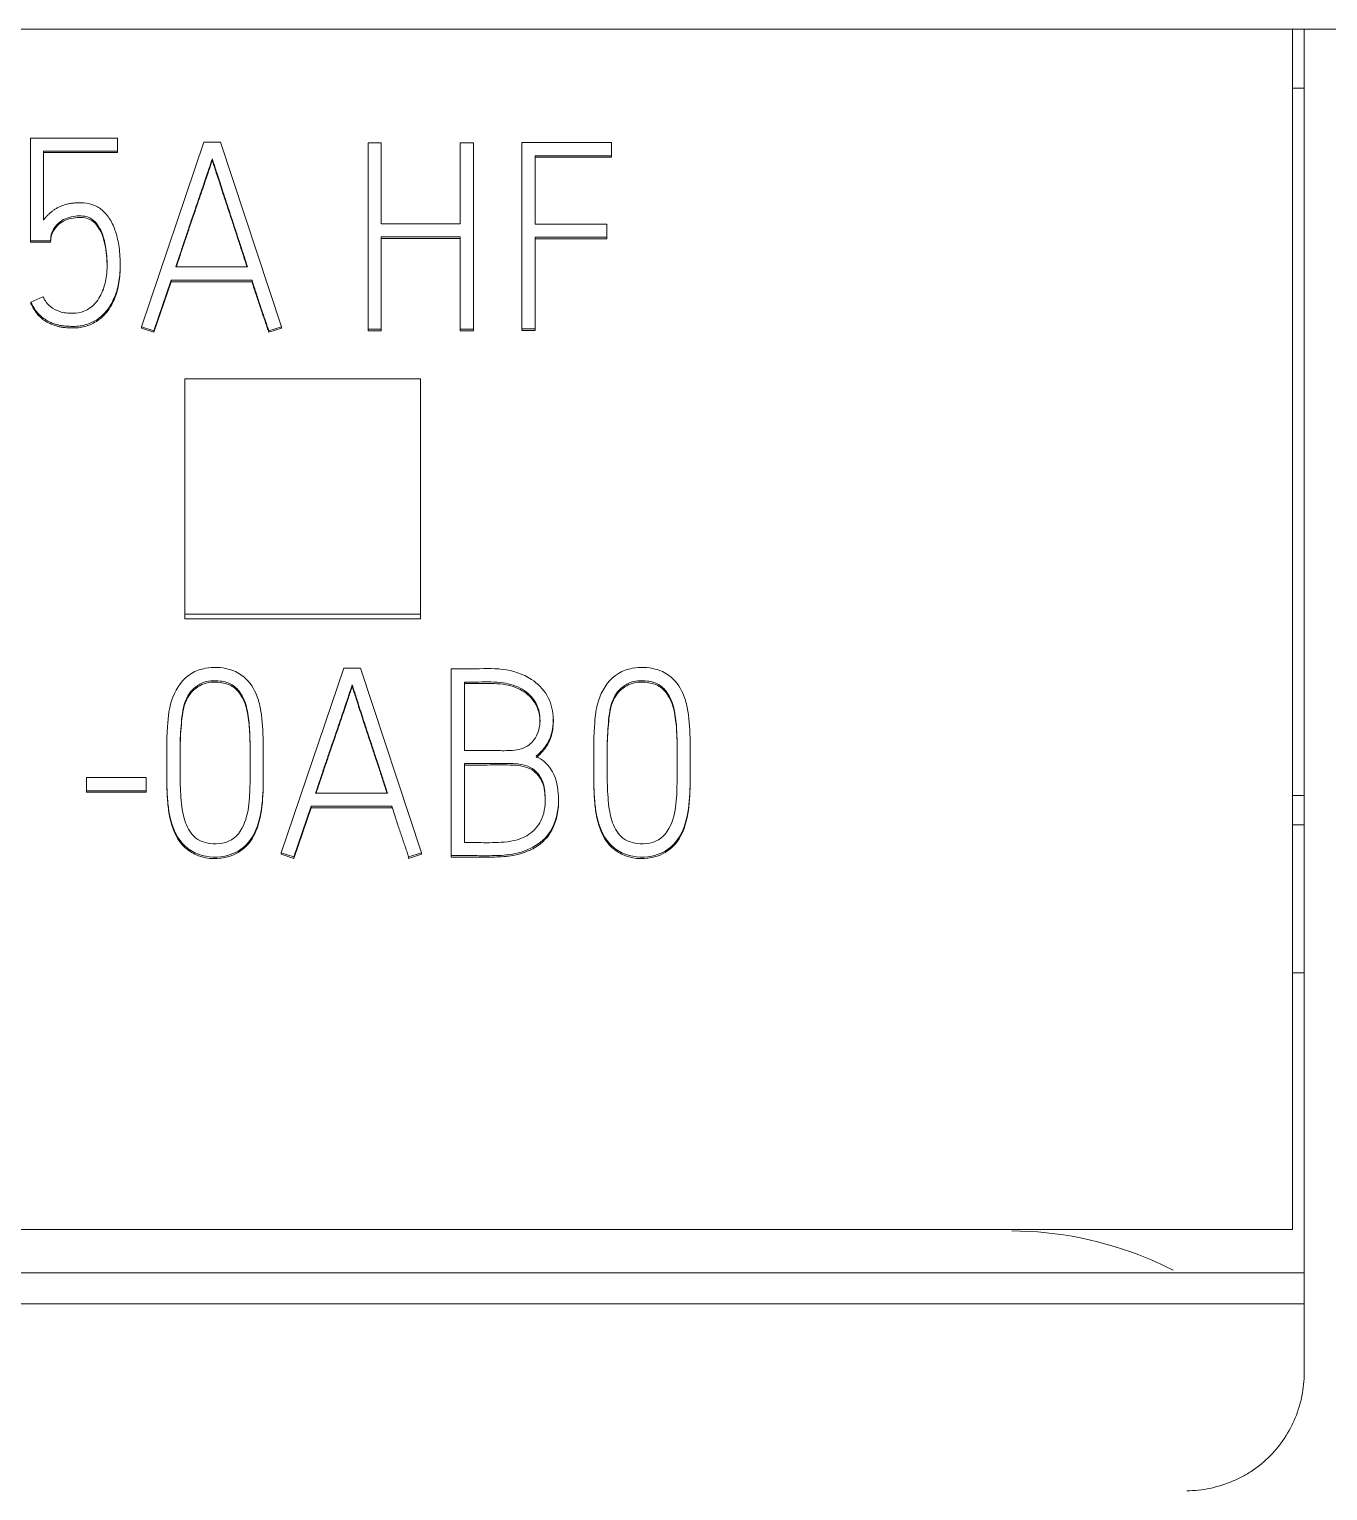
# Model space of a CAD drawing. Header units: millimetres. Extents: x 1359 to 3577, y 1336 to 3557.
# Drawn here: x 2890.05 to 2901.07, y 3317.68 to 3330.08 of the extents above; entities that cross this region are included whole.
import ezdxf

# ---------------------------------------------------------------- set-up
doc = ezdxf.new("R2010")
doc.units = ezdxf.units.MM
doc.set_wipeout_variables(frame=1)
doc.layers.add('000-PI-Oprema', color=30, linetype='Continuous', lineweight=5)

msp = doc.modelspace()

# ---------------------------------------------------------------- linework, layer by layer
for p, q in [((2956.571, 3326.022), (2756.571, 3326.022)), ((2956.571, 3320.858), (2756.571, 3320.858))]:
    msp.add_line(p, q)

# ---------------------------------------------------------------- next in the draw order: wipeouts: each hides what was drawn before it
msp.add_wipeout([(2870.971, 3330.083), (2905.771, 3330.083), (2905.771, 3183.083), (2870.971, 3183.083)])

# ---------------------------------------------------------------- next in the draw order: linework, layer by layer
at = {"layer": '000-PI-Oprema', "color": 0, "linetype": 'ByBlock', "lineweight": 0}
for p, q in [((2900.771, 3330.083), (2875.971, 3330.083)), ((2900.771, 3330.083), (2900.871, 3330.083)), ((2900.771, 3319.9), (2900.771, 3330.083)), ((2905.771, 3330.083), (2900.871, 3330.083)), ((2900.871, 3329.583), (2900.771, 3329.583)), ((2890.062, 3329.159), (2890.801, 3329.159)), ((2890.062, 3328.288), (2890.062, 3329.159)), ((2890.801, 3329.159), (2890.801, 3329.049)), ((2890.173, 3329.049), (2890.173, 3328.464)), ((2890.801, 3329.049), (2890.173, 3329.049)), ((2890.801, 3329.037), (2890.173, 3329.037)), ((2890.801, 3329.049), (2890.801, 3329.037)), ((2891.533, 3329.124), (2891.003, 3327.559)), ((2891.675, 3329.124), (2891.533, 3329.124)), ((2892.193, 3327.559), (2891.675, 3329.124)), ((2892.927, 3329.12), (2892.927, 3327.537)), ((2893.038, 3329.12), (2892.927, 3329.12)), ((2893.038, 3328.433), (2893.038, 3329.12)), ((2893.821, 3329.12), (2893.708, 3329.12)), ((2893.708, 3329.12), (2893.708, 3328.433)), ((2893.821, 3327.537), (2893.821, 3329.12)), ((2894.232, 3329.122), (2894.232, 3327.54)), ((2894.993, 3329.122), (2894.232, 3329.122)), ((2894.993, 3329.01), (2894.993, 3329.122)), ((2891.604, 3328.984), (2891.604, 3328.971)), ((2894.345, 3328.429), (2894.345, 3329.01)), ((2894.345, 3329.01), (2894.993, 3329.01)), ((2894.345, 3328.997), (2894.993, 3328.997)), ((2894.993, 3329.01), (2894.993, 3328.997)), ((2893.708, 3328.433), (2893.038, 3328.433)), ((2894.953, 3328.429), (2894.345, 3328.429)), ((2894.953, 3328.319), (2894.953, 3328.429)), ((2890.062, 3328.288), (2890.062, 3328.275)), ((2890.231, 3328.288), (2890.062, 3328.288)), ((2890.231, 3328.288), (2890.231, 3328.275)), ((2893.038, 3328.321), (2893.708, 3328.321)), ((2893.038, 3327.537), (2893.038, 3328.321)), ((2893.038, 3328.308), (2893.708, 3328.308)), ((2893.708, 3328.321), (2893.708, 3327.537)), ((2894.345, 3327.54), (2894.345, 3328.319)), ((2894.345, 3328.319), (2894.953, 3328.319)), ((2894.345, 3328.306), (2894.953, 3328.306)), ((2894.953, 3328.319), (2894.953, 3328.306)), ((2890.231, 3328.275), (2890.062, 3328.275)), ((2890.823, 3328.069), (2890.823, 3328.082)), ((2891.904, 3328.066), (2891.294, 3328.066)), ((2891.11, 3327.524), (2891.256, 3327.953)), ((2891.11, 3327.512), (2891.256, 3327.941)), ((2891.256, 3327.953), (2891.256, 3327.941)), ((2891.256, 3327.953), (2891.942, 3327.953)), ((2891.256, 3327.941), (2891.942, 3327.941)), ((2891.942, 3327.953), (2891.942, 3327.941)), ((2890.066, 3327.766), (2890.168, 3327.812)), ((2890.066, 3327.766), (2890.066, 3327.753)), ((2891.003, 3327.559), (2891.003, 3327.547)), ((2891.003, 3327.559), (2891.11, 3327.524)), ((2891.003, 3327.547), (2891.11, 3327.512)), ((2892.084, 3327.524), (2892.193, 3327.559)), ((2892.084, 3327.512), (2892.193, 3327.547)), ((2892.193, 3327.559), (2892.193, 3327.547)), ((2894.232, 3327.54), (2894.345, 3327.54)), ((2894.232, 3327.54), (2894.232, 3327.527)), ((2894.345, 3327.54), (2894.345, 3327.527)), ((2891.11, 3327.524), (2891.11, 3327.512)), ((2892.084, 3327.524), (2892.084, 3327.512)), ((2892.927, 3327.537), (2893.038, 3327.537)), ((2892.927, 3327.537), (2892.927, 3327.525)), ((2892.927, 3327.525), (2893.038, 3327.525)), ((2893.038, 3327.537), (2893.038, 3327.525)), ((2893.708, 3327.537), (2893.708, 3327.525)), ((2893.708, 3327.537), (2893.821, 3327.537)), ((2893.708, 3327.525), (2893.821, 3327.525)), ((2893.821, 3327.537), (2893.821, 3327.525)), ((2894.232, 3327.527), (2894.345, 3327.527)), ((2891.371, 3327.118), (2891.371, 3325.12)), ((2893.371, 3327.118), (2891.371, 3327.118)), ((2893.371, 3325.12), (2893.371, 3327.118)), ((2891.371, 3325.12), (2891.371, 3325.082)), ((2891.371, 3325.12), (2893.371, 3325.12)), ((2891.371, 3325.082), (2893.371, 3325.082)), ((2893.371, 3325.12), (2893.371, 3325.082)), ((2892.721, 3324.661), (2892.19, 3323.096)), ((2892.863, 3324.661), (2892.721, 3324.661)), ((2893.38, 3323.096), (2892.863, 3324.661)), ((2893.631, 3323.072), (2893.631, 3324.657)), ((2892.792, 3324.52), (2892.792, 3324.507)), ((2893.744, 3324.544), (2893.744, 3323.963)), ((2894.499, 3324.208), (2894.499, 3324.229)), ((2891.218, 3323.923), (2891.218, 3323.91)), ((2892.037, 3323.879), (2892.037, 3323.892)), ((2893.744, 3323.853), (2893.744, 3323.182)), ((2894.842, 3323.923), (2894.842, 3323.91)), ((2895.661, 3323.879), (2895.661, 3323.892)), ((2890.537, 3323.734), (2890.537, 3323.622)), ((2891.043, 3323.734), (2890.537, 3323.734)), ((2891.043, 3323.622), (2891.043, 3323.734)), ((2890.537, 3323.622), (2891.043, 3323.622)), ((2890.537, 3323.622), (2890.537, 3323.609)), ((2890.537, 3323.609), (2891.043, 3323.609)), ((2891.043, 3323.622), (2891.043, 3323.609)), ((2893.091, 3323.602), (2892.481, 3323.602)), ((2900.771, 3323.583), (2900.871, 3323.583)), ((2892.297, 3323.061), (2892.443, 3323.49)), ((2892.297, 3323.048), (2892.443, 3323.477)), ((2892.443, 3323.49), (2892.443, 3323.477)), ((2892.443, 3323.49), (2893.129, 3323.49)), ((2892.443, 3323.477), (2893.129, 3323.477)), ((2893.129, 3323.49), (2893.129, 3323.477)), ((2894.543, 3323.536), (2894.543, 3323.549)), ((2900.771, 3323.333), (2900.871, 3323.333)), ((2892.19, 3323.096), (2892.19, 3323.083)), ((2892.19, 3323.096), (2892.297, 3323.061)), ((2892.19, 3323.083), (2892.297, 3323.048)), ((2893.271, 3323.061), (2893.38, 3323.096)), ((2893.271, 3323.048), (2893.38, 3323.083)), ((2893.38, 3323.096), (2893.38, 3323.083)), ((2892.297, 3323.061), (2892.297, 3323.048)), ((2893.269, 3323.055), (2893.271, 3323.048)), ((2893.271, 3323.061), (2893.271, 3323.048)), ((2893.631, 3323.072), (2893.631, 3323.059)), ((2900.771, 3322.078), (2900.871, 3322.078)), ((2900.771, 3319.9), (2875.971, 3319.9)), ((2900.871, 3319.532), (2875.871, 3319.532)), ((2900.871, 3319.268), (2875.871, 3319.268)), ((2899.875, 3317.683), (2899.875, 3317.683))]:
    msp.add_line(p, q, dxfattribs=at)
for points, knots in [([(2900.871, 3319.268), (2900.871, 3321.789), (2900.871, 3325.395), (2900.871, 3328.998), (2900.871, 3330.083)], [0, 0, 0, 0, 0.698854, 1, 1, 1, 1]), ([(2891.294, 3328.066), (2891.305, 3328.098), (2891.327, 3328.164), (2891.36, 3328.262), (2891.393, 3328.361), (2891.426, 3328.458), (2891.458, 3328.551), (2891.488, 3328.639), (2891.516, 3328.721), (2891.541, 3328.795), (2891.563, 3328.86), (2891.581, 3328.914), (2891.594, 3328.954), (2891.602, 3328.975), (2891.604, 3328.984)], [0, 0, 0, 0, 0.106118, 0.213594, 0.322428, 0.429305, 0.530911, 0.627246, 0.716632, 0.797389, 0.869519, 0.929228, 0.972722, 1, 1, 1, 1]), ([(2891.298, 3328.066), (2891.308, 3328.094), (2891.328, 3328.155), (2891.36, 3328.25), (2891.393, 3328.348), (2891.426, 3328.446), (2891.458, 3328.539), (2891.488, 3328.627), (2891.516, 3328.708), (2891.541, 3328.782), (2891.563, 3328.847), (2891.581, 3328.901), (2891.594, 3328.941), (2891.602, 3328.963), (2891.604, 3328.971)], [0, 0, 0, 0, 0.09357, 0.202554, 0.312916, 0.421294, 0.524326, 0.622014, 0.712654, 0.794544, 0.867687, 0.928234, 0.972339, 1, 1, 1, 1]), ([(2891.604, 3328.984), (2891.607, 3328.975), (2891.614, 3328.954), (2891.627, 3328.914), (2891.645, 3328.86), (2891.665, 3328.795), (2891.69, 3328.721), (2891.716, 3328.639), (2891.745, 3328.551), (2891.776, 3328.458), (2891.808, 3328.361), (2891.84, 3328.262), (2891.873, 3328.164), (2891.894, 3328.098), (2891.904, 3328.066)], [0, 0, 0, 0, 0.027336, 0.070868, 0.130595, 0.202708, 0.283396, 0.372662, 0.4689, 0.570509, 0.677489, 0.786433, 0.893936, 1, 1, 1, 1]), ([(2891.604, 3328.971), (2891.607, 3328.963), (2891.614, 3328.941), (2891.627, 3328.901), (2891.645, 3328.847), (2891.665, 3328.782), (2891.69, 3328.708), (2891.716, 3328.626), (2891.745, 3328.539), (2891.776, 3328.446), (2891.808, 3328.348), (2891.84, 3328.25), (2891.871, 3328.155), (2891.891, 3328.094), (2891.9, 3328.066)], [0, 0, 0, 0, 0.02772, 0.071862, 0.132428, 0.205553, 0.287375, 0.377893, 0.475483, 0.578518, 0.686999, 0.797473, 0.906485, 1, 1, 1, 1]), ([(2890.173, 3328.464), (2890.177, 3328.47), (2890.187, 3328.483), (2890.203, 3328.501), (2890.222, 3328.519), (2890.242, 3328.536), (2890.264, 3328.552), (2890.288, 3328.567), (2890.315, 3328.58), (2890.344, 3328.591), (2890.376, 3328.6), (2890.411, 3328.607), (2890.449, 3328.61), (2890.508, 3328.613), (2890.587, 3328.602), (2890.675, 3328.552), (2890.742, 3328.47), (2890.79, 3328.361), (2890.818, 3328.226), (2890.825, 3328.102), (2890.821, 3327.999), (2890.811, 3327.928), (2890.795, 3327.862), (2890.772, 3327.801), (2890.745, 3327.747), (2890.713, 3327.699), (2890.675, 3327.657), (2890.633, 3327.622), (2890.586, 3327.595), (2890.536, 3327.576), (2890.482, 3327.564), (2890.438, 3327.561), (2890.404, 3327.562), (2890.38, 3327.563), (2890.352, 3327.564), (2890.32, 3327.568), (2890.287, 3327.576), (2890.253, 3327.586), (2890.218, 3327.601), (2890.184, 3327.622), (2890.15, 3327.647), (2890.118, 3327.679), (2890.09, 3327.719), (2890.074, 3327.75), (2890.066, 3327.766)], [0, 0, 0, 0, 0.010575, 0.021534, 0.032937, 0.044729, 0.056875, 0.069452, 0.0826, 0.096505, 0.111279, 0.126985, 0.143702, 0.161538, 0.205913, 0.248141, 0.293825, 0.346182, 0.40699, 0.478261, 0.512629, 0.544859, 0.575282, 0.604004, 0.631084, 0.6569, 0.681684, 0.705765, 0.729734, 0.753772, 0.778045, 0.803118, 0.812005, 0.822876, 0.835737, 0.849942, 0.864952, 0.880894, 0.897668, 0.915306, 0.934053, 0.954105, 0.975931, 1, 1, 1, 1]), ([(2890.168, 3327.812), (2890.184, 3327.779), (2890.222, 3327.728), (2890.316, 3327.678), (2890.416, 3327.67), (2890.526, 3327.684), (2890.624, 3327.758), (2890.686, 3327.876), (2890.716, 3328.021), (2890.71, 3328.185), (2890.683, 3328.351), (2890.587, 3328.498), (2890.436, 3328.504), (2890.322, 3328.468), (2890.247, 3328.384), (2890.232, 3328.325), (2890.231, 3328.288)], [0, 0, 0, 0, 0.059022, 0.110017, 0.175174, 0.228533, 0.294979, 0.374406, 0.452147, 0.547151, 0.653629, 0.744768, 0.81483, 0.893356, 0.941956, 1, 1, 1, 1]), ([(2890.712, 3328.066), (2890.712, 3328.099), (2890.706, 3328.194), (2890.683, 3328.338), (2890.587, 3328.485), (2890.436, 3328.491), (2890.322, 3328.455), (2890.247, 3328.371), (2890.232, 3328.312), (2890.231, 3328.275)], [0, 0, 0, 0, 0.110862, 0.319923, 0.498869, 0.636431, 0.790612, 0.886035, 1, 1, 1, 1]), ([(2890.823, 3328.069), (2890.823, 3328.067), (2890.823, 3328.039), (2890.821, 3327.986), (2890.811, 3327.915), (2890.795, 3327.849), (2890.772, 3327.789), (2890.745, 3327.734), (2890.713, 3327.686), (2890.675, 3327.644), (2890.633, 3327.61), (2890.586, 3327.583), (2890.536, 3327.563), (2890.482, 3327.551), (2890.438, 3327.548), (2890.404, 3327.549), (2890.38, 3327.55), (2890.352, 3327.552), (2890.32, 3327.555), (2890.287, 3327.563), (2890.253, 3327.574), (2890.218, 3327.589), (2890.184, 3327.609), (2890.15, 3327.634), (2890.118, 3327.666), (2890.09, 3327.707), (2890.074, 3327.737), (2890.066, 3327.753)], [0, 0, 0, 0, 0.006507, 0.07195, 0.133322, 0.191255, 0.245946, 0.297513, 0.346671, 0.393864, 0.439719, 0.485361, 0.531134, 0.577354, 0.625098, 0.642021, 0.662722, 0.687212, 0.714261, 0.742843, 0.773199, 0.80514, 0.838725, 0.874425, 0.912607, 0.954167, 1, 1, 1, 1]), ([(2891.942, 3327.953), (2891.948, 3327.933), (2891.96, 3327.895), (2891.978, 3327.838), (2891.996, 3327.785), (2892.012, 3327.736), (2892.027, 3327.691), (2892.042, 3327.648), (2892.057, 3327.606), (2892.071, 3327.565), (2892.08, 3327.537), (2892.084, 3327.524)], [0, 0, 0, 0, 0.138948, 0.27018, 0.393699, 0.508312, 0.612826, 0.707241, 0.810993, 0.908573, 1, 1, 1, 1]), ([(2891.942, 3327.941), (2891.948, 3327.921), (2891.96, 3327.882), (2891.978, 3327.825), (2891.996, 3327.773), (2892.012, 3327.724), (2892.027, 3327.679), (2892.042, 3327.636), (2892.057, 3327.594), (2892.071, 3327.552), (2892.08, 3327.525), (2892.084, 3327.512)], [0, 0, 0, 0, 0.138948, 0.27018, 0.393699, 0.508312, 0.612826, 0.707241, 0.810993, 0.908573, 1, 1, 1, 1]), ([(2891.548, 3324.661), (2891.506, 3324.653), (2891.382, 3324.613), (2891.248, 3324.421), (2891.215, 3324.123), (2891.219, 3323.826), (2891.219, 3323.571), (2891.248, 3323.361), (2891.309, 3323.196), (2891.49, 3323.062), (2891.693, 3323.044), (2891.896, 3323.138), (2892.006, 3323.332), (2892.038, 3323.565), (2892.037, 3323.82), (2892.038, 3324.074), (2892.026, 3324.287), (2891.974, 3324.472), (2891.882, 3324.598), (2891.722, 3324.671), (2891.612, 3324.673), (2891.548, 3324.661)], [0, 0, 0, 0, 0.03125, 0.09375, 0.15625, 0.25, 0.3125, 0.34375, 0.40625, 0.4375, 0.5, 0.546875, 0.59375, 0.65625, 0.71875, 0.78125, 0.84375, 0.875, 0.921875, 0.953125, 1, 1, 1, 1]), ([(2893.631, 3324.657), (2893.69, 3324.657), (2893.836, 3324.654), (2894.069, 3324.668), (2894.303, 3324.596), (2894.458, 3324.44), (2894.509, 3324.26), (2894.491, 3324.098), (2894.428, 3323.984), (2894.376, 3323.935), (2894.352, 3323.917)], [0, 0, 0, 0, 0.121799, 0.300471, 0.478612, 0.608153, 0.736749, 0.853072, 0.938599, 1, 1, 1, 1]), ([(2895.172, 3324.661), (2895.13, 3324.653), (2895.006, 3324.613), (2894.871, 3324.421), (2894.839, 3324.123), (2894.843, 3323.826), (2894.843, 3323.571), (2894.872, 3323.361), (2894.933, 3323.196), (2895.114, 3323.062), (2895.317, 3323.044), (2895.52, 3323.138), (2895.63, 3323.332), (2895.661, 3323.565), (2895.661, 3323.82), (2895.662, 3324.074), (2895.65, 3324.287), (2895.598, 3324.472), (2895.506, 3324.598), (2895.346, 3324.671), (2895.236, 3324.673), (2895.172, 3324.661)], [0, 0, 0, 0, 0.03125, 0.09375, 0.15625, 0.25, 0.3125, 0.34375, 0.40625, 0.4375, 0.5, 0.546875, 0.59375, 0.65625, 0.71875, 0.78125, 0.84375, 0.875, 0.921875, 0.953125, 1, 1, 1, 1]), ([(2891.774, 3324.52), (2891.744, 3324.539), (2891.656, 3324.561), (2891.51, 3324.554), (2891.368, 3324.419), (2891.342, 3324.221), (2891.329, 3324.014), (2891.332, 3323.837), (2891.332, 3323.662), (2891.341, 3323.503), (2891.374, 3323.33), (2891.458, 3323.206), (2891.618, 3323.16), (2891.81, 3323.188), (2891.911, 3323.408), (2891.927, 3323.645), (2891.927, 3323.894), (2891.925, 3324.121), (2891.909, 3324.297), (2891.866, 3324.433), (2891.804, 3324.502), (2891.774, 3324.52)], [0, 0, 0, 0, 0.03125, 0.078125, 0.125, 0.1875, 0.25, 0.3125, 0.34375, 0.40625, 0.453125, 0.5, 0.53125, 0.59375, 0.65625, 0.71875, 0.8125, 0.875, 0.921875, 0.96875, 1, 1, 1, 1]), ([(2891.774, 3324.507), (2891.744, 3324.526), (2891.656, 3324.549), (2891.51, 3324.541), (2891.368, 3324.407), (2891.342, 3324.208), (2891.332, 3324.044), (2891.331, 3323.947), (2891.331, 3323.921)], [0, 0, 0, 0, 0.114194, 0.285486, 0.456777, 0.685166, 0.913555, 1, 1, 1, 1]), ([(2891.926, 3323.833), (2891.926, 3323.861), (2891.926, 3323.959), (2891.925, 3324.109), (2891.909, 3324.284), (2891.866, 3324.42), (2891.804, 3324.489), (2891.774, 3324.507)], [0, 0, 0, 0, 0.115044, 0.410029, 0.631268, 0.852507, 1, 1, 1, 1]), ([(2892.481, 3323.602), (2892.492, 3323.635), (2892.514, 3323.7), (2892.547, 3323.799), (2892.581, 3323.898), (2892.614, 3323.995), (2892.646, 3324.088), (2892.676, 3324.176), (2892.704, 3324.257), (2892.729, 3324.331), (2892.751, 3324.396), (2892.768, 3324.45), (2892.782, 3324.49), (2892.789, 3324.512), (2892.792, 3324.52)], [0, 0, 0, 0, 0.106118, 0.213594, 0.322428, 0.429305, 0.530911, 0.627246, 0.716632, 0.797389, 0.869519, 0.929228, 0.972722, 1, 1, 1, 1]), ([(2892.485, 3323.602), (2892.495, 3323.63), (2892.516, 3323.692), (2892.547, 3323.786), (2892.581, 3323.885), (2892.614, 3323.982), (2892.646, 3324.075), (2892.676, 3324.163), (2892.704, 3324.244), (2892.729, 3324.318), (2892.751, 3324.384), (2892.768, 3324.437), (2892.782, 3324.477), (2892.789, 3324.499), (2892.792, 3324.507)], [0, 0, 0, 0, 0.09357, 0.202554, 0.312916, 0.421294, 0.524326, 0.622014, 0.712654, 0.794544, 0.867687, 0.928234, 0.972339, 1, 1, 1, 1]), ([(2892.792, 3324.52), (2892.795, 3324.512), (2892.802, 3324.49), (2892.815, 3324.45), (2892.832, 3324.396), (2892.853, 3324.331), (2892.877, 3324.257), (2892.903, 3324.176), (2892.932, 3324.088), (2892.963, 3323.995), (2892.995, 3323.898), (2893.028, 3323.799), (2893.06, 3323.7), (2893.081, 3323.635), (2893.091, 3323.602)], [0, 0, 0, 0, 0.027336, 0.070868, 0.130595, 0.202708, 0.283396, 0.372662, 0.4689, 0.570509, 0.677489, 0.786433, 0.893936, 1, 1, 1, 1]), ([(2892.792, 3324.507), (2892.795, 3324.499), (2892.802, 3324.477), (2892.815, 3324.437), (2892.832, 3324.384), (2892.853, 3324.318), (2892.877, 3324.244), (2892.903, 3324.163), (2892.932, 3324.075), (2892.963, 3323.982), (2892.995, 3323.885), (2893.028, 3323.786), (2893.059, 3323.692), (2893.078, 3323.63), (2893.087, 3323.602)], [0, 0, 0, 0, 0.02772, 0.071862, 0.132428, 0.205553, 0.287375, 0.377893, 0.475483, 0.578518, 0.686999, 0.797473, 0.906485, 1, 1, 1, 1]), ([(2893.744, 3323.963), (2893.792, 3323.963), (2893.877, 3323.963), (2894.007, 3323.964), (2894.137, 3323.959), (2894.281, 3323.982), (2894.379, 3324.105), (2894.394, 3324.248), (2894.351, 3324.391), (2894.236, 3324.496), (2894.062, 3324.551), (2893.894, 3324.543), (2893.784, 3324.545), (2893.744, 3324.544)], [0, 0, 0, 0, 0.089881, 0.159215, 0.241238, 0.333496, 0.41712, 0.515535, 0.593949, 0.688978, 0.794399, 0.924872, 1, 1, 1, 1]), ([(2894.386, 3324.207), (2894.386, 3324.22), (2894.383, 3324.275), (2894.351, 3324.378), (2894.236, 3324.484), (2894.062, 3324.538), (2893.894, 3324.53), (2893.784, 3324.532), (2893.744, 3324.532)], [0, 0, 0, 0, 0.046506, 0.200835, 0.387866, 0.595348, 0.852137, 1, 1, 1, 1]), ([(2895.398, 3324.52), (2895.368, 3324.539), (2895.28, 3324.561), (2895.134, 3324.554), (2894.992, 3324.419), (2894.966, 3324.221), (2894.953, 3324.014), (2894.956, 3323.837), (2894.956, 3323.662), (2894.965, 3323.503), (2894.998, 3323.33), (2895.082, 3323.206), (2895.242, 3323.16), (2895.434, 3323.188), (2895.535, 3323.408), (2895.551, 3323.645), (2895.551, 3323.894), (2895.549, 3324.121), (2895.533, 3324.297), (2895.49, 3324.433), (2895.428, 3324.502), (2895.398, 3324.52)], [0, 0, 0, 0, 0.03125, 0.078125, 0.125, 0.1875, 0.25, 0.3125, 0.34375, 0.40625, 0.453125, 0.5, 0.53125, 0.59375, 0.65625, 0.71875, 0.8125, 0.875, 0.921875, 0.96875, 1, 1, 1, 1]), ([(2895.398, 3324.507), (2895.368, 3324.526), (2895.28, 3324.549), (2895.134, 3324.541), (2894.992, 3324.407), (2894.966, 3324.208), (2894.956, 3324.044), (2894.955, 3323.947), (2894.955, 3323.921)], [0, 0, 0, 0, 0.114194, 0.285486, 0.456777, 0.685166, 0.913555, 1, 1, 1, 1]), ([(2895.55, 3323.833), (2895.55, 3323.861), (2895.55, 3323.959), (2895.549, 3324.109), (2895.533, 3324.284), (2895.49, 3324.42), (2895.428, 3324.489), (2895.398, 3324.507)], [0, 0, 0, 0, 0.115044, 0.410029, 0.631268, 0.852507, 1, 1, 1, 1]), ([(2894.499, 3324.211), (2894.499, 3324.164), (2894.486, 3324.076), (2894.428, 3323.971), (2894.376, 3323.922), (2894.352, 3323.904)], [0, 0, 0, 0, 0.39415, 0.746816, 1, 1, 1, 1]), ([(2891.218, 3323.91), (2891.218, 3323.864), (2891.219, 3323.733), (2891.219, 3323.559), (2891.248, 3323.349), (2891.309, 3323.184), (2891.49, 3323.049), (2891.693, 3323.031), (2891.896, 3323.126), (2892.006, 3323.319), (2892.038, 3323.553), (2892.037, 3323.746), (2892.037, 3323.855), (2892.037, 3323.879)], [0, 0, 0, 0, 0.065476, 0.18556, 0.245602, 0.365686, 0.425728, 0.545812, 0.635875, 0.725938, 0.846022, 0.966106, 1, 1, 1, 1]), ([(2894.352, 3323.917), (2894.405, 3323.887), (2894.503, 3323.805), (2894.551, 3323.608), (2894.538, 3323.411), (2894.459, 3323.224), (2894.299, 3323.12), (2894.134, 3323.076), (2893.974, 3323.07), (2893.805, 3323.072), (2893.689, 3323.072), (2893.631, 3323.072)], [0, 0, 0, 0, 0.103943, 0.238103, 0.352261, 0.47238, 0.599265, 0.688206, 0.785795, 0.892897, 1, 1, 1, 1]), ([(2893.744, 3323.182), (2893.783, 3323.182), (2893.887, 3323.182), (2894.028, 3323.18), (2894.18, 3323.196), (2894.314, 3323.251), (2894.424, 3323.393), (2894.435, 3323.563), (2894.414, 3323.724), (2894.301, 3323.844), (2894.124, 3323.856), (2893.939, 3323.852), (2893.809, 3323.853), (2893.744, 3323.853)], [0, 0, 0, 0, 0.066156, 0.175169, 0.23737, 0.32413, 0.412445, 0.52466, 0.605148, 0.683631, 0.78156, 0.89078, 1, 1, 1, 1]), ([(2894.43, 3323.533), (2894.43, 3323.545), (2894.428, 3323.605), (2894.414, 3323.711), (2894.301, 3323.831), (2894.124, 3323.843), (2893.939, 3323.84), (2893.809, 3323.84), (2893.744, 3323.84)], [0, 0, 0, 0, 0.039686, 0.202294, 0.36085, 0.558693, 0.779347, 1, 1, 1, 1]), ([(2894.842, 3323.91), (2894.842, 3323.864), (2894.843, 3323.733), (2894.843, 3323.559), (2894.872, 3323.349), (2894.933, 3323.184), (2895.114, 3323.049), (2895.317, 3323.031), (2895.52, 3323.126), (2895.63, 3323.319), (2895.661, 3323.553), (2895.661, 3323.746), (2895.661, 3323.855), (2895.661, 3323.879)], [0, 0, 0, 0, 0.065476, 0.18556, 0.245602, 0.365686, 0.425728, 0.545812, 0.635875, 0.725938, 0.846022, 0.966106, 1, 1, 1, 1]), ([(2893.129, 3323.49), (2893.135, 3323.47), (2893.148, 3323.431), (2893.166, 3323.375), (2893.183, 3323.322), (2893.199, 3323.273), (2893.215, 3323.228), (2893.229, 3323.185), (2893.244, 3323.143), (2893.258, 3323.101), (2893.267, 3323.074), (2893.271, 3323.061)], [0, 0, 0, 0, 0.138948, 0.27018, 0.393699, 0.508312, 0.612826, 0.707241, 0.810993, 0.908573, 1, 1, 1, 1]), ([(2894.543, 3323.538), (2894.544, 3323.492), (2894.531, 3323.383), (2894.459, 3323.211), (2894.299, 3323.107), (2894.134, 3323.064), (2893.974, 3323.058), (2893.805, 3323.059), (2893.689, 3323.059), (2893.631, 3323.059)], [0, 0, 0, 0, 0.115677, 0.279669, 0.452899, 0.574324, 0.707557, 0.853779, 1, 1, 1, 1]), ([(2899.759, 3319.554), (2899.687, 3319.591), (2899.255, 3319.79), (2898.782, 3319.887), (2898.389, 3319.887), (2898.389, 3319.887), (2898.389, 3319.887)], [0, 0, 0, 0, 0.171752, 1, 1, 1, 1, 1, 1]), ([(2900.871, 3318.683), (2900.871, 3318.876), (2900.871, 3319.071), (2900.871, 3319.266), (2900.871, 3319.268)], [0, 0, 0, 0, 0.989298, 1, 1, 1, 1]), ([(2900.871, 3318.683), (2900.871, 3318.617), (2900.865, 3318.553), (2900.846, 3318.458), (2900.838, 3318.426), (2900.819, 3318.364), (2900.808, 3318.333), (2900.771, 3318.242), (2900.74, 3318.185), (2900.687, 3318.103), (2900.668, 3318.077), (2900.626, 3318.026), (2900.604, 3318.001), (2900.536, 3317.932), (2900.486, 3317.891), (2900.404, 3317.836), (2900.376, 3317.819), (2900.318, 3317.788), (2900.259, 3317.76), (2900.198, 3317.738), (2900.151, 3317.723), (2900.135, 3317.719), (2900.103, 3317.711), (2900.087, 3317.707), (2900.007, 3317.69), (2899.941, 3317.683), (2899.875, 3317.683)], [0, 0, 0, 0, 0.125, 0.125, 0.1875, 0.1875, 0.25, 0.25, 0.375, 0.375, 0.4375, 0.4375, 0.5, 0.5, 0.625, 0.625, 0.6875, 0.6875, 0.75, 0.8125, 0.8125, 0.84375, 0.84375, 0.875, 0.875, 1, 1, 1, 1])]:
    msp.add_open_spline(points, degree=3, knots=knots, dxfattribs=at)

doc.saveas('drawing.dxf')
